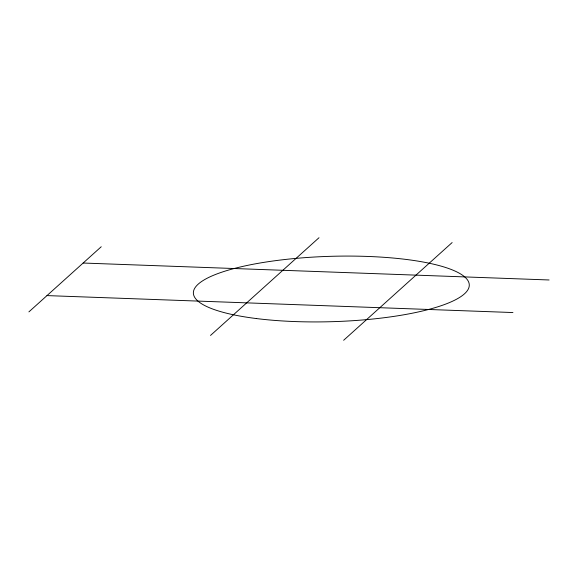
<?xml version="1.0" encoding="UTF-8"?>
<svg xmlns="http://www.w3.org/2000/svg" width="578" height="578" viewBox="0 0 578 578"><rect width="100%" height="100%" fill="white"/><g stroke="black" fill="none" stroke-linecap="round" stroke-linejoin="round"><path stroke-width="0.87" d="M28.9 311.882L101.229 246.748M210.515 335.435L319.005 237.724M343.643 340.276L452.133 242.565M83.145 263.033L549.1 279.976M46.984 295.596L512.939 312.546M256.343 318.55A138.012 32.686 -1.7 0 0 469.098 286.811A138.012 32.686 -1.7 0 0 268.532 261.646A138.012 32.686 -1.7 0 0 256.343 318.55"/></g></svg>
